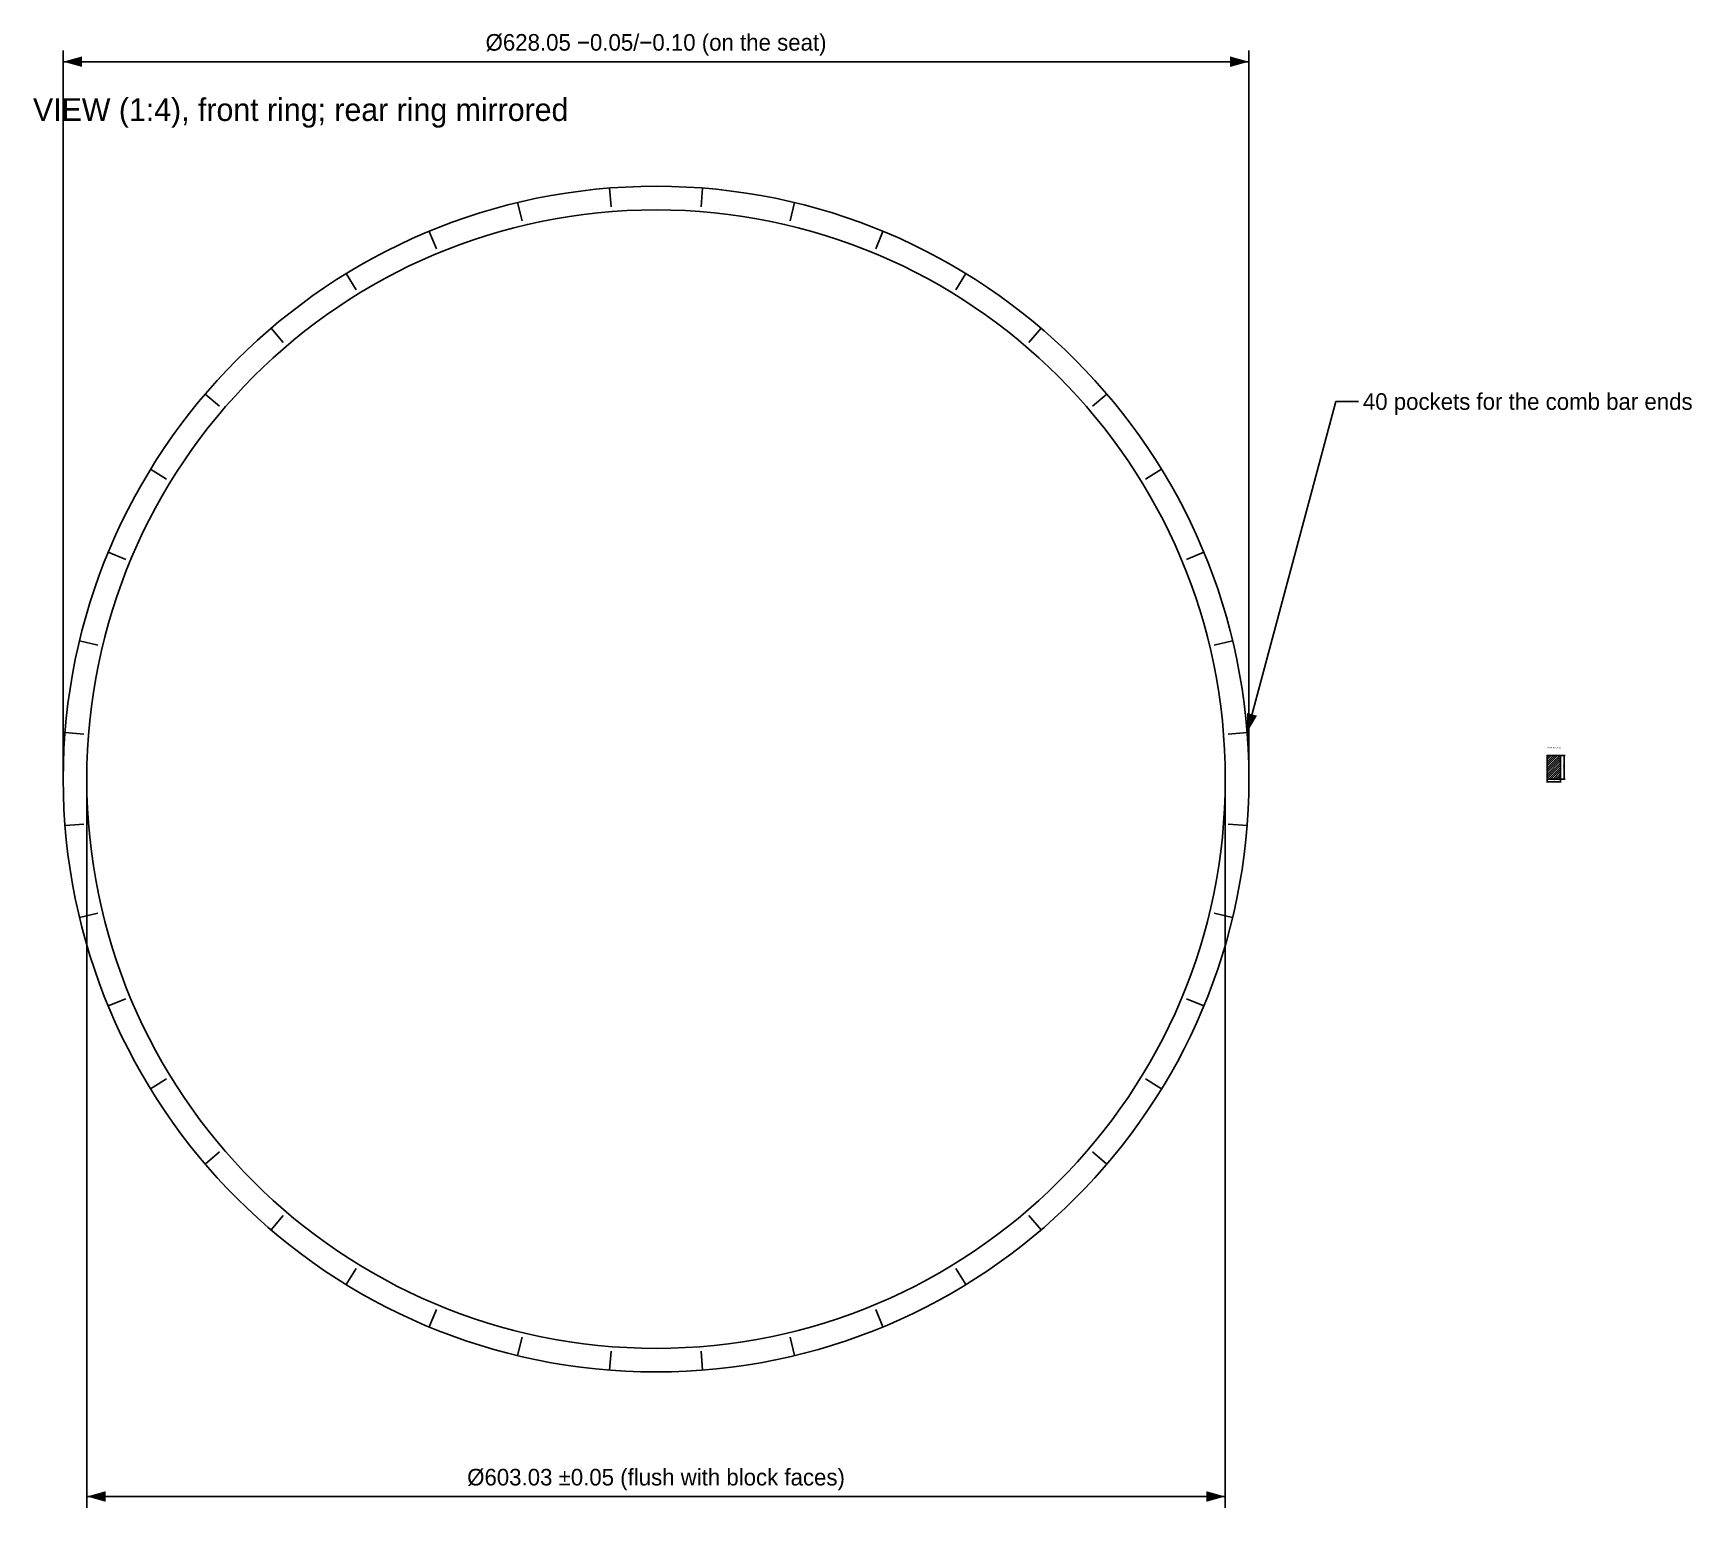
# Model space of a CAD drawing. Header units: millimetres. Extents: x -16 to 863, y -386 to 395.
import ezdxf
from ezdxf.enums import TextEntityAlignment as Align

# ---------------------------------------------------------------- set-up
doc = ezdxf.new("R2010")
doc.units = ezdxf.units.MM
for name, color, linetype in [('DIM', 3, 'Continuous'), ('HATCH', 9, 'Continuous'), ('OUTLINE', 7, 'Continuous'), ('TEXT', 3, 'Continuous'), ('THIN', 7, 'Continuous')]:
    doc.layers.add(name, color=color, linetype=linetype)

msp = doc.modelspace()

# ---------------------------------------------------------------- hatches: boundary and pattern name
at = {"layer": 'DIM'}
for points in [[(0, 380), (10, 377.2), (10, 382.8)], [(628.05, 380), (618.05, 382.8), (618.05, 377.2)], [(627.08, 24.64), (632.37, 33.57), (626.96, 35.02)], [(795.12, 12.51), (794.95, 11.88), (795.3, 11.88)], [(795.12, 0), (795.3, 0.62), (794.95, 0.62)], [(786.02, -1.5), (786.65, -1.68), (786.65, -1.32)], [(793.12, -1.5), (792.5, -1.32), (792.5, -1.68)], [(12.51, -380), (22.51, -382.8), (22.51, -377.2)], [(615.54, -380), (605.54, -377.2), (605.54, -382.8)]]:
    msp.add_hatch(color=7, dxfattribs=at).paths.add_polyline_path(points)
at = {"layer": 'HATCH'}
h = msp.add_hatch(dxfattribs=at)
h.set_pattern_fill('ANSI31', scale=0.25)
h.paths.add_polyline_path([(786.02, 0), (793.12, 0), (793.12, 12.51), (786.02, 12.51)])

# ---------------------------------------------------------------- linework, layer by layer
at = {"layer": 'DIM'}
for p, q in [((0, 0), (0, 386)), ((0, 380), (628.05, 380)), ((628.05, 0), (628.05, 386)), ((627.08, 24.64), (674.02, 200)), ((674.02, 200), (686.02, 200)), ((793.12, 12.51), (795.5, 12.51)), ((795.12, 0), (795.12, 12.51)), ((12.51, 0), (12.51, -386)), ((615.54, 0), (615.54, -386)), ((786.02, 0), (786.02, -1.88)), ((793.12, 0), (793.12, -1.88)), ((793.12, 0), (795.5, 0)), ((786.02, -1.5), (793.12, -1.5)), ((12.51, -380), (615.54, -380))]:
    msp.add_line(p, q, dxfattribs=at)
at = {"layer": 'OUTLINE'}
msp.add_lwpolyline([(786.02, 0), (793.12, 0), (793.12, 12.51), (786.02, 12.51)], close=True, dxfattribs=at)
for radius in [314.02, 301.52]:
    msp.add_circle((314.02, 0), radius, dxfattribs=at)
at = {"layer": 'THIN'}
for p, q in [((289.39, 313.06), (290.17, 303.09)), ((338.66, 313.06), (337.88, 303.09)), ((240.72, 305.35), (243.05, 295.62)), ((387.33, 305.35), (385, 295.62)), ((193.85, 290.12), (197.68, 280.88)), ((434.2, 290.12), (430.37, 280.88)), ((149.95, 267.75), (155.17, 259.22)), ((478.1, 267.75), (472.88, 259.22)), ((110.08, 238.79), (116.58, 231.18)), ((517.97, 238.79), (511.47, 231.18)), ((75.24, 203.94), (82.84, 197.45)), ((552.81, 203.94), (545.21, 197.45)), ((46.27, 164.08), (54.8, 158.85)), ((581.78, 164.08), (573.25, 158.85)), ((23.9, 120.17), (33.14, 116.35)), ((604.15, 120.17), (594.91, 116.35)), ((8.68, 73.31), (18.4, 70.97)), ((619.37, 73.31), (609.65, 70.97)), ((0.97, 24.64), (10.94, 23.85)), ((627.08, 24.64), (617.11, 23.85)), ((0.97, -24.64), (10.94, -23.85)), ((627.08, -24.64), (617.11, -23.85)), ((8.68, -73.31), (18.4, -70.97)), ((619.37, -73.31), (609.65, -70.97)), ((23.9, -120.17), (33.14, -116.35)), ((604.15, -120.17), (594.91, -116.35)), ((46.27, -164.08), (54.8, -158.85)), ((581.78, -164.08), (573.25, -158.85)), ((75.24, -203.94), (82.84, -197.45)), ((552.81, -203.94), (545.21, -197.45)), ((110.08, -238.79), (116.58, -231.18)), ((517.97, -238.79), (511.47, -231.18)), ((149.95, -267.75), (155.17, -259.22)), ((478.1, -267.75), (472.88, -259.22)), ((193.85, -290.12), (197.68, -280.88)), ((434.2, -290.12), (430.37, -280.88)), ((240.72, -305.35), (243.05, -295.62)), ((387.33, -305.35), (385, -295.62)), ((289.39, -313.06), (290.17, -303.09)), ((338.66, -313.06), (337.88, -303.09))]:
    msp.add_line(p, q, dxfattribs=at)

# ---------------------------------------------------------------- texts
at = {"layer": 'DIM'}
for s, height, p in [('Ø628.05 −0.05/−0.10 (on the seat)', 8.8, (314.02, 383.2)), ('7.1', 0.55, (789.57, -1.3)), ('Ø603.03 ±0.05 (flush with block faces)', 8.8, (314.02, -376.8))]:
    msp.add_text(s, height=height, dxfattribs=at).set_placement(p, align=Align.BOTTOM_CENTER)
msp.add_text('40 pockets for the comb bar ends', height=8.8, dxfattribs=at).set_placement((688.42, 200), align=Align.MIDDLE_LEFT)
msp.add_text('12.51', height=0.55, rotation=90, dxfattribs=at).set_placement((794.92, 6.25), align=Align.BOTTOM_CENTER)
at = {"layer": 'TEXT'}
for s, height, p in [('VIEW (1:4), front ring; rear ring mirrored', 12, (-15.98, 345)), ('SECTION (4:1)', 0.75, (786.02, 16))]:
    msp.add_text(s, height=height, dxfattribs=at).set_placement(p, align=Align.BOTTOM_LEFT)

doc.saveas('drawing.dxf')
